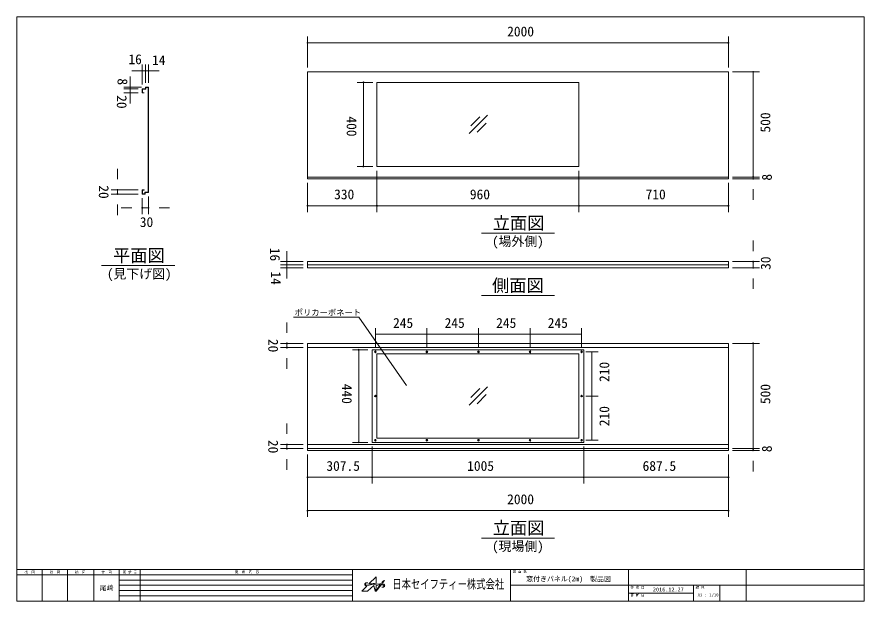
# Model space of a CAD drawing. Units: millimetres, scale not verified. Extents: x -2012 to 2012, y -1388 to 1388.
import ezdxf
from ezdxf.enums import TextEntityAlignment as Align

# ---------------------------------------------------------------- set-up
doc = ezdxf.new("R2010")
doc.units = ezdxf.units.MM
doc.header["$LTSCALE"] = 8
doc.header["$PDMODE"] = 32
doc.header["$PDSIZE"] = 4
for name, color, linetype, lineweight in [('0-0_(2m)窓付ﾊﾟﾈﾙ', 7, 'Continuous', 9), ('0-1_0', 7, 'Continuous', 9), ('1-0_ﾛｺﾞ', 4, 'Continuous', 5), ('1-1_図面枠', 7, 'Continuous', 9)]:
    doc.layers.add(name, color=color, linetype=linetype, lineweight=lineweight)
doc.styles.add('ＭＳ ゴシック', font='')
doc.styles.get('ＭＳ ゴシック').set_extended_font_data('MS Gothic')

msp = doc.modelspace()

# ---------------------------------------------------------------- linework, layer by layer
at = {"layer": '0-0_(2m)窓付ﾊﾟﾈﾙ'}
for p, q in [((-2012.5, 1387.5), (-2012.5, -1387.5)), ((-632.09, 1126.699), (1367.91, 1126.699)), ((-632.09, 1126.699), (-632.09, 618.699)), ((1367.91, 1126.699), (1367.91, 618.699)), ((-1387.112, 1054.238), (-1401.112, 1054.238)), ((-1401.112, 1054.238), (-1401.112, 1046.238)), ((-1388.312, 1053.038), (-1388.312, 555.438)), ((-1387.112, 1054.238), (-1387.112, 554.238)), ((-302.09, 1076.699), (657.91, 1076.699)), ((-302.09, 1076.699), (-302.09, 676.699)), ((657.91, 1076.699), (657.91, 676.699)), ((-1417.112, 1046.238), (-1417.112, 1026.238)), ((-1401.112, 1046.238), (-1417.112, 1046.238)), ((-1408.612, 1026.238), (-1417.112, 1026.238)), ((-1408.612, 1027.438), (-1415.912, 1027.438)), ((-1408.612, 1027.438), (-1408.612, 1026.238)), ((136.916, 833.206), (223.904, 920.194)), ((143.894, 869.722), (187.387, 913.216)), ((173.606, 840.009), (217.101, 883.503)), ((-302.09, 676.699), (657.91, 676.699)), ((-632.09, 626.699), (1367.91, 626.699)), ((-632.09, 618.699), (1367.91, 618.699)), ((-1417.112, 566.238), (-1417.112, 546.238)), ((-1408.612, 566.238), (-1417.112, 566.238)), ((-1417.112, 552.238), (-1417.112, 566.238)), ((-1415.912, 565.038), (-1415.912, 547.438)), ((-1408.612, 565.038), (-1415.912, 565.038)), ((-1408.612, 566.238), (-1408.612, 565.038)), ((-1403.112, 546.238), (-1417.112, 546.238)), ((-1387.112, 554.238), (-1403.112, 554.238)), ((-1403.112, 554.238), (-1403.112, 546.238)), ((-632.09, 225.276), (1367.91, 225.276)), ((-632.09, 225.276), (-632.09, 195.276)), ((-632.09, 209.276), (1367.91, 209.276)), ((1367.91, 225.276), (1367.91, 195.276)), ((-632.09, 195.276), (1367.91, 195.276)), ((-632.09, -163.5), (1367.91, -163.5)), ((-632.09, -163.5), (-632.09, -671.5)), ((-632.09, -183.5), (1367.91, -183.5)), ((-324.59, -193.5), (680.41, -193.5)), ((-324.59, -193.5), (-324.59, -633.5)), ((680.41, -193.5), (680.41, -633.5)), ((1367.91, -163.5), (1367.91, -671.5)), ((-302.09, -213.5), (657.91, -213.5)), ((-302.09, -213.5), (-302.09, -613.5)), ((657.91, -213.5), (657.91, -613.5)), ((136.916, -456.994), (223.904, -370.006)), ((143.894, -420.478), (187.387, -376.983)), ((173.606, -450.19), (217.101, -406.696)), ((-632.09, -643.5), (1367.91, -643.5)), ((-324.59, -633.5), (680.41, -633.5)), ((-302.09, -613.5), (657.91, -613.5)), ((-632.09, -663.5), (1367.91, -663.5)), ((-632.09, -671.5), (1367.91, -671.5))]:
    msp.add_line(p, q, dxfattribs=at)
for points in [[(-1388.312, 1053.038), (-1399.912, 1053.038), (-1399.912, 1045.038), (-1415.912, 1045.038), (-1415.912, 1027.438)], [(-1388.312, 555.438), (-1404.312, 555.438), (-1404.312, 547.438), (-1415.912, 547.438)]]:
    msp.add_lwpolyline(points, dxfattribs=at)
for centre, radius in [((-309.59, -203.5), 4), ((-64.59, -203.5), 4), ((180.41, -203.5), 4), ((425.41, -203.5), 4), ((670.41, -203.5), 4), ((-309.59, -203.5), 2), ((-64.59, -203.5), 2), ((180.41, -203.5), 2), ((425.41, -203.5), 2), ((670.41, -203.5), 2), ((-309.59, -413.5), 4), ((-309.59, -413.5), 2), ((670.41, -413.5), 4), ((670.41, -413.5), 2), ((-309.59, -623.5), 4), ((-309.59, -623.5), 2), ((-64.59, -623.5), 4), ((-64.59, -623.5), 2), ((180.41, -623.5), 4), ((180.41, -623.5), 2), ((425.41, -623.5), 4), ((425.41, -623.5), 2), ((670.41, -623.5), 4), ((670.41, -623.5), 2)]:
    msp.add_circle(centre, radius, dxfattribs=at)
at = {"layer": '0-1_0'}
for p, q in [((-632.09, 1146.699), (-632.09, 1294.346)), ((1367.91, 1146.699), (1367.91, 1294.346)), ((1367.91, 1264.346), (-632.09, 1264.346)), ((-582.09, 1264.346), (1317.91, 1264.346)), ((-1417.112, 1131.884), (-1467.112, 1131.884)), ((-1401.112, 1131.884), (-1451.112, 1131.884)), ((-1417.112, 1066.238), (-1417.112, 1161.884)), ((-1401.112, 1131.884), (-1417.112, 1131.884)), ((-1401.112, 1074.238), (-1401.112, 1161.884)), ((-1401.112, 1074.238), (-1401.112, 1161.884)), ((-1401.112, 1131.884), (-1351.112, 1131.884)), ((-1387.112, 1131.884), (-1401.112, 1131.884)), ((-1387.112, 1074.238), (-1387.112, 1161.884)), ((-1387.112, 1131.884), (-1337.112, 1131.884)), ((-1474.758, 1054.238), (-1474.758, 1104.238)), ((-1474.758, 1046.238), (-1474.758, 1096.238)), ((1387.91, 1126.699), (1515.556, 1126.699)), ((1485.556, 626.699), (1485.556, 1126.699)), ((-1421.112, 1054.238), (-1504.758, 1054.238)), ((-1474.758, 1054.238), (-1474.758, 1046.238)), ((-322.09, 1076.699), (-396.272, 1076.699)), ((-366.272, 1076.699), (-366.272, 676.699)), ((1485.556, 1076.699), (1485.556, 676.699)), ((-1437.112, 1046.238), (-1504.758, 1046.238)), ((-1437.112, 1046.238), (-1504.758, 1046.238)), ((-1437.112, 1026.238), (-1504.758, 1026.238)), ((-1474.758, 1046.238), (-1474.758, 996.238)), ((-1474.758, 1046.238), (-1474.758, 1026.238)), ((-1474.758, 1026.238), (-1474.758, 976.238)), ((-366.272, 726.699), (-366.272, 1026.699)), ((1485.556, 676.699), (1485.556, 726.699)), ((-1534.758, 616.238), (-1534.758, 666.238)), ((-322.09, 676.699), (-396.272, 676.699)), ((-302.09, 656.699), (-302.09, 460.606)), ((-302.09, 656.699), (-302.09, 460.606)), ((657.91, 656.699), (657.91, 460.606)), ((657.91, 656.699), (657.91, 460.606)), ((1387.91, 626.699), (1515.556, 626.699)), ((1387.91, 626.699), (1515.556, 626.699)), ((1387.91, 618.699), (1515.556, 618.699)), ((-1437.112, 566.238), (-1564.758, 566.238)), ((-632.09, 598.699), (-632.09, 460.606)), ((1367.91, 598.699), (1367.91, 460.606)), ((1485.556, 568.699), (1485.556, 518.699)), ((-1437.112, 546.238), (-1564.758, 546.238)), ((-1417.112, 526.238), (-1417.112, 450.415)), ((-1387.112, 534.238), (-1387.112, 450.415)), ((-1534.758, 496.238), (-1534.758, 446.238)), ((-632.09, 490.606), (-302.09, 490.606)), ((-352.09, 490.606), (-582.09, 490.606)), ((-302.09, 490.606), (657.91, 490.606)), ((607.91, 490.606), (-252.09, 490.606)), ((657.91, 490.606), (1367.91, 490.606)), ((1317.91, 490.606), (707.91, 490.606)), ((-1467.112, 480.415), (-1517.112, 480.415)), ((-1337.112, 480.415), (-1287.112, 480.415)), ((1485.556, 275.276), (1485.556, 325.276)), ((-729.736, 225.276), (-729.736, 275.276)), ((-729.736, 209.276), (-729.736, 259.276)), ((-652.09, 225.276), (-759.736, 225.276)), ((-652.09, 209.276), (-759.736, 209.276)), ((-652.09, 209.276), (-759.736, 209.276)), ((-729.736, 209.276), (-729.736, 225.276)), ((-729.736, 209.276), (-729.736, 159.276)), ((-729.736, 195.276), (-729.736, 209.276)), ((1387.91, 225.276), (1515.556, 225.276)), ((-652.09, 195.276), (-759.736, 195.276)), ((-729.736, 195.276), (-729.736, 145.276)), ((1387.91, 195.276), (1515.556, 195.276)), ((1485.556, 145.276), (1485.556, 95.276)), ((-387.996, -38.374), (-160.981, -363.799)), ((-729.736, -113.5), (-729.736, -63.5)), ((-309.59, -183.5), (-309.59, -90.302)), ((-309.59, -120.302), (-64.59, -120.302)), ((-64.59, -183.5), (-64.59, -90.302)), ((-64.59, -183.5), (-64.59, -90.302)), ((-64.59, -120.302), (180.41, -120.302)), ((180.41, -183.5), (180.41, -90.302)), ((180.41, -183.5), (180.41, -90.302)), ((180.41, -120.302), (425.41, -120.302)), ((425.41, -183.5), (425.41, -90.302)), ((425.41, -183.5), (425.41, -90.302)), ((425.41, -120.302), (670.41, -120.302)), ((670.41, -183.5), (670.41, -90.302)), ((-652.09, -163.5), (-759.736, -163.5)), ((-652.09, -183.5), (-759.736, -183.5)), ((-344.59, -193.5), (-418.772, -193.5)), ((-388.772, -193.5), (-388.772, -633.5)), ((1387.91, -163.5), (1515.556, -163.5)), ((1485.556, -663.5), (1485.556, -163.5)), ((-729.736, -233.5), (-729.736, -283.5)), ((690.41, -203.5), (749.037, -203.5)), ((719.037, -203.5), (719.037, -413.5)), ((1485.556, -213.5), (1485.556, -613.5)), ((-388.772, -583.5), (-388.772, -243.5)), ((690.41, -413.5), (749.037, -413.5)), ((690.41, -413.5), (749.037, -413.5)), ((719.037, -413.5), (719.037, -623.5)), ((-729.736, -593.5), (-729.736, -543.5)), ((1485.556, -613.5), (1485.556, -563.5)), ((-652.09, -643.5), (-759.736, -643.5)), ((-344.59, -633.5), (-418.772, -633.5)), ((690.41, -623.5), (749.037, -623.5)), ((-652.09, -663.5), (-759.736, -663.5)), ((-324.59, -653.5), (-324.59, -829.594)), ((-324.59, -653.5), (-324.59, -829.594)), ((680.41, -653.5), (680.41, -829.594)), ((680.41, -653.5), (680.41, -829.594)), ((1387.91, -663.5), (1515.556, -663.5)), ((1387.91, -663.5), (1515.556, -663.5)), ((1387.91, -671.5), (1515.556, -671.5)), ((-729.736, -713.5), (-729.736, -763.5)), ((-632.09, -691.5), (-632.09, -829.594)), ((1367.91, -691.5), (1367.91, -829.594)), ((1485.556, -721.5), (1485.556, -771.5)), ((-632.09, -799.594), (-324.59, -799.594)), ((-374.59, -799.594), (-582.09, -799.594)), ((-324.59, -799.594), (680.41, -799.594)), ((630.41, -799.594), (-274.59, -799.594)), ((680.41, -799.594), (1367.91, -799.594)), ((1317.91, -799.594), (730.41, -799.594)), ((-632.09, -819.594), (-632.09, -987.985)), ((1367.91, -819.594), (1367.91, -987.985)), ((-632.09, -957.985), (1367.91, -957.985)), ((1317.91, -957.985), (-582.09, -957.985))]:
    msp.add_line(p, q, dxfattribs=at)
for points in [[(1485.556, 626.699), (1485.556, 618.699), (1485.556, 626.699)], [(-1534.758, 566.238), (-1534.758, 546.238), (-1534.758, 566.238)], [(-1417.112, 480.415), (-1387.112, 480.415), (-1417.112, 480.415)], [(1485.556, 225.276), (1485.556, 195.276), (1485.556, 225.276)], [(-729.736, -183.5), (-729.736, -163.5), (-729.736, -183.5)], [(-729.736, -663.5), (-729.736, -643.5), (-729.736, -663.5)], [(1485.556, -663.5), (1485.556, -671.5), (1485.556, -663.5)]]:
    msp.add_lwpolyline(points, dxfattribs=at)
for p in [(-632.09, 1264.346), (1367.91, 1264.346), (1485.556, 1126.699), (-366.272, 1076.699), (-366.272, 676.699), (1485.556, 626.699), (1485.556, 618.699), (-1534.758, 566.238), (-1534.758, 546.238), (-632.09, 490.606), (-302.09, 490.606), (657.91, 490.606), (1367.91, 490.606), (-1417.112, 480.415), (-1387.112, 480.415), (1485.556, 225.276), (1485.556, 195.276), (-729.736, -163.5), (-729.736, -183.5), (-388.772, -193.5), (1485.556, -163.5), (-729.736, -643.5), (-388.772, -633.5), (-729.736, -663.5), (1485.556, -663.5), (1485.556, -671.5), (-632.09, -799.594), (-324.59, -799.594), (680.41, -799.594), (1367.91, -799.594), (-632.09, -957.985), (1367.91, -957.985)]:
    msp.add_point(p, dxfattribs=at)
at = {"layer": '1-0_ﾛｺﾞ'}
for p, q in [((-345.914, -1300.407), (-346.642, -1300.367)), ((-306.41, -1313.186), (-297.242, -1311.893)), ((-279.538, -1321.914), (-275.94, -1321.905))]:
    msp.add_line(p, q, dxfattribs=at)
for points in [[(-339.8, -1306.425), (-305.248, -1272.005), (-305.16, -1272.25), (-306.098, -1302.382), (-313.616, -1303.446)], [(-350.008, -1316.552), (-373.511, -1340.049), (-373.409, -1340.078), (-345.478, -1340.102), (-344.827, -1339.678), (-316.118, -1313.733), (-310.538, -1340.112), (-305.218, -1340.112), (-282.686, -1310.374), (-278.999, -1310.359)], [(-288.315, -1305.616), (-304.054, -1307.049), (-314.423, -1308.289), (-332.198, -1310.865)], [(-286.12, -1310.567), (-307.225, -1338.439), (-306.41, -1313.186)]]:
    msp.add_lwpolyline(points, dxfattribs=at)
msp.add_lwpolyline([(-277.962, -1299.615), (-275.034, -1300.17), (-266.637, -1289.065), (-271.528, -1291.15)], close=True, dxfattribs=at)
for centre, radius, start, end in [((-354.263, -1308.022), 5.907, 137.3376, 189.71275), ((-356.528, -1308.409), 3.61, 189.71275, 211.14694), ((-348.294, -1303.432), 13.231, 211.14694, 262.55517), ((-351.988, -1310.118), 9.002, 107.54618, 137.3376), ((-352.927, -1307), 4.674, 114.83245, 184.93336), ((-354.81, -1307.163), 2.784, 184.93336, 245.82613), ((-345.45, -1286.31), 25.641, 245.82613, 271.56003), ((-343.834, -1326.651), 26.326, 94.53365, 114.83245), ((-346.741, -1326.714), 26.407, 94.87761, 107.54618), ((-347.564, -1317.065), 16.723, 86.83781, 94.87761), ((-347.692, -1203.959), 108.022, 271.56003, 278.24678), ((-381.357, -824.587), 483.626, 274.92935, 278.0518), ((-381.357, -824.587), 483.626, 274.92935, 278.0518), ((-260.943, -1569.143), 259.798, 95.56117, 98.03149), ((-281.734, -1363.809), 58.564, 89.15854, 96.45212), ((-281.262, -1331.628), 26.379, 63.69068, 89.15854), ((-280.054, -1302.301), 19.62, 271.50312, 302.01879), ((-278.906, -1334.826), 24.467, 73.31829, 90.21697), ((-275.974, -1308.49), 13.415, 270.14682, 315.9742), ((-273.678, -1317.377), 6.251, 36.42787, 73.31829), ((-271.59, -1315.836), 3.656, 302.01879, 36.42787), ((-273.17, -1315.262), 8.122, 8.17288, 63.69068), ((-269.511, -1314.737), 4.426, 315.9742, 8.17288)]:
    msp.add_arc(centre, radius, start, end, dxfattribs=at)
at = {"layer": '1-1_図面枠'}
for p, q in [((2012.5, -1237.5), (2012.5, 1387.5)), ((194.18, 360.284), (541.641, 360.284)), ((-1610.187, 206.133), (-1262.726, 206.133)), ((194.18, 63.781), (541.641, 63.781)), ((-699.13, -38.374), (-387.996, -38.374)), ((194.18, -1088.068), (541.641, -1088.068)), ((-2012.5, -1237.5), (2012.5, -1237.5)), ((-1892.5, -1237.5), (-1892.5, -1387.5)), ((-1772.5, -1237.5), (-1772.5, -1387.5)), ((-1647.5, -1237.5), (-1647.5, -1387.5)), ((-1527.5, -1237.5), (-1527.5, -1387.5)), ((-1427.5, -1237.5), (-1427.5, -1387.5)), ((-417.5, -1237.5), (-417.5, -1387.5)), ((332.5, -1237.5), (332.5, -1387.5)), ((892.5, -1237.5), (892.5, -1387.5)), ((1452.5, -1237.5), (1452.5, -1387.5)), ((-2012.5, -1262.5), (-417.5, -1262.5)), ((-1527.5, -1287.5), (-417.5, -1287.5)), ((-1527.5, -1312.5), (-417.5, -1312.5)), ((332.5, -1312.5), (2012.5, -1312.5)), ((1202.5, -1312.5), (1202.5, -1387.5)), ((1327.5, -1312.5), (1327.5, -1387.5)), ((-1527.5, -1337.5), (-417.5, -1337.5)), ((-1527.5, -1362.5), (-417.5, -1362.5)), ((1202.5, -1350), (892.5, -1350))]:
    msp.add_line(p, q, dxfattribs=at)
for points in [[(-2012.5, -1387.5), (2012.5, -1387.5), (2012.5, 1387.5), (-2012.5, 1387.5)], [(-2012.5, 1387.5), (-2012.5, -1237.5), (2012.5, -1237.5)]]:
    msp.add_lwpolyline(points, dxfattribs=at)

# ---------------------------------------------------------------- texts
at = {"layer": '0-1_0', "color": 2, "style": 'ＭＳ ゴシック'}
for s, p in [('2000', (316.71, 1280.946)), ('16', (-1482.787, 1149.015)), ('14', (-1370.528, 1144.674)), ('330', (-505.49, 507.206)), ('960', (139.51, 507.206)), ('710', (974.51, 507.206)), ('30', (-1428.712, 375.426)), ('245', (-225.49, -103.702)), ('245', (19.51, -103.702)), ('245', (264.51, -103.702)), ('245', (509.51, -103.702)), ('307.5', (-542.34, -782.994)), ('1005', (126.71, -782.994)), ('687.5', (960.16, -782.994)), ('2000', (316.71, -941.385))]:
    msp.add_text(s, height=46.92, dxfattribs=at).set_placement(p, align=Align.BOTTOM_LEFT)
for s, rotation, p in [('8', 270, (-1548.348, 1095.675)), ('20', 270, (-1551.899, 1015.763)), ('500', 90, (1581.026, 838.299)), ('400', 270, (-459.672, 915.099)), ('8', 90, (1588.202, 609.899)), ('20', 270, (-1637.403, 587.838)), ('16', 270, (-823.667, 290.951)), ('30', 90, (1582.4, 185.676)), ('14', 270, (-819.326, 178.693)), ('20', 270, (-832.382, -141.9)), ('210', 90, (815.742, -346.9)), ('440', 270, (-482.172, -355.1)), ('500', 90, (1581.026, -451.9)), ('210', 90, (815.742, -556.9)), ('20', 270, (-832.382, -621.9)), ('8', 90, (1588.202, -680.3))]:
    msp.add_text(s, height=46.92, rotation=rotation, dxfattribs=at).set_placement(p, align=Align.BOTTOM_LEFT)
at = {"layer": '1-0_ﾛｺﾞ', "color": 7, "style": 'ＭＳ ゴシック', "width": 0.75}
msp.add_text('日本セイフティー株式会社', height=42.23, dxfattribs=at).set_placement((-229.15, -1341.005), align=Align.BOTTOM_LEFT)
at = {"layer": '1-1_図面枠', "style": 'ＭＳ ゴシック'}
for s, height, p in [('立面図', 60.06, (248.474, 360.342)), ('(場外側)', 45.04, (245.03, 285.422)), ('平面図', 60.06, (-1555.893, 206.192)), ('(見下げ図)', 45.04, (-1584.85, 131.272)), ('側面図', 60.06, (245.03, 63.839)), ('ポリカーボネート', 28.15, (-692.736, -39.288)), ('立面図', 60.06, (248.474, -1088.01)), ('(現場側)', 45.04, (245.03, -1162.93)), ('検\u3000図', 11.73, (-1976.5, -1259.6)), ('検\u3000図', 11.73, (-1856.5, -1259.6)), ('検\u3000図', 11.73, (-1736.5, -1259.6)), ('作\u3000図', 11.73, (-1611.5, -1259.6)), ('更 新 日', 11.73, (-1509.5, -1259.6)), ('更\u3000新\u3000内\u3000容', 11.73, (-976.974, -1258.063)), ('図 面 名', 11.73, (342.5, -1257.1)), ('窓付きパネル(2m)\u3000製品図', 23.46, (407.386, -1300.913)), ('尾崎', 23.46, (-1619.5, -1344.2)), ('作 成 日\u3000', 11.73, (902.5, -1332.1)), ('2016.12.27', 18.77, (1009.031, -1347.503)), ('縮 尺', 11.73, (1212.5, -1332.1)), ('更 新 日\u3000', 11.73, (902.5, -1369.6)), ('A3 : 1/10', 14.08, (1221.96, -1369.548))]:
    msp.add_text(s, height=height, dxfattribs=at).set_placement(p, align=Align.BOTTOM_LEFT)

doc.saveas('drawing.dxf')
